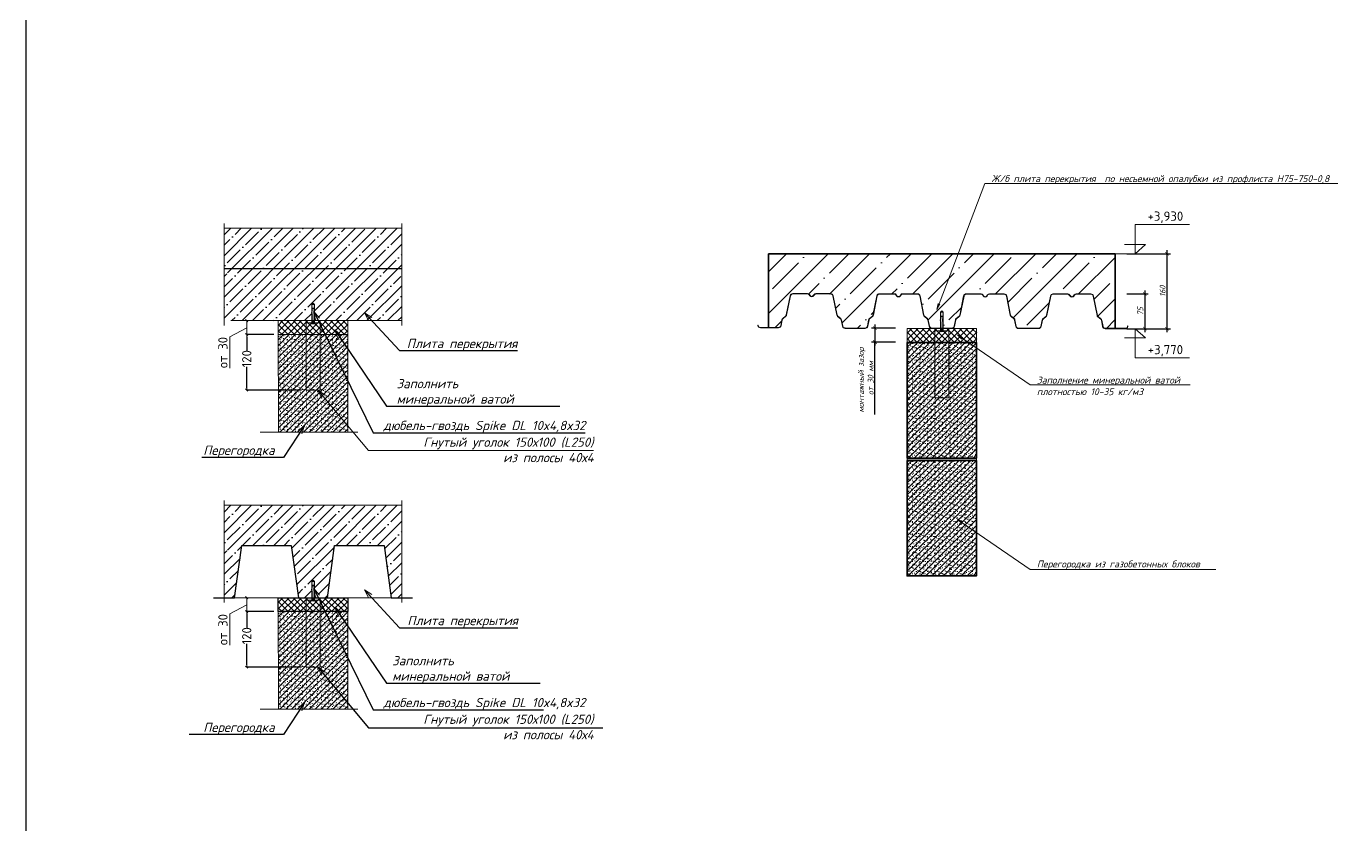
# Model space of a CAD drawing. Header units: millimetres. Extents: x -3689 to 2833879, y -661599 to -635850.
# Drawn here: x 2685897 to 2688720, y -658031 to -656304 of the extents above; entities that cross this region are included whole.
import ezdxf
from ezdxf import colors
from ezdxf.entities.mleader import LeaderData, LeaderLine
from ezdxf.enums import TextEntityAlignment as Align
from ezdxf.math import Vec2, Vec3

# ---------------------------------------------------------------- set-up
doc = ezdxf.new("R2010")
doc.units = ezdxf.units.MM
doc.header["$PDMODE"] = 35
doc.layers.get('Defpoints').update_dxf_attribs({"color": 4})
for name, color, linetype in [('_1-1_ Внутренние стены', 7, 'Continuous'), ('_2_ покрытия полов _ чистый пол.отделка', 7, 'Continuous'), ('_4-0_ Размеры Р', 7, 'Continuous'), ('_4-1_ Выноски на планах АР Р', 7, 'Continuous')]:
    doc.layers.add(name, color=color, linetype=linetype)
for name, color, linetype, lineweight in [('PDF _Заливка', 7, 'Continuous', 9), ('PDF _Основные линии', 7, 'Continuous', 35), ('PDF_Размеры', 7, 'Continuous', 20), ('PDF_Тонкая', 7, 'Continuous', 20), ('ВК-текст К1', 7, 'Continuous', 25), ('Выноски РД', 7, 'Continuous', 20)]:
    doc.layers.add(name, color=color, linetype=linetype, lineweight=lineweight)
doc.styles.add('IP', font='isocpeur.ttf')
doc.styles.add('PDF ISOCPEUR Italic', font='isocpeui.ttf')
doc.styles.add('SPDS', font='isocpeui.ttf')
doc.styles.add('стиль текст', font='isocpeui.ttf')
doc.styles.add('стиль1', font='isocpeur.ttf')
doc.linetypes.add('линия разрыва короткая', pattern='A,0,[1,РЎРЎРў СЃРѕ СЃС‚РѕР»РѕРІРѕР№ PDF 10.10.20231.Shx,S=7.936508,R=0,X=0,Y=0],-1000,0', length=1000)
doc.dimstyles.new('м 2.5 анотатив', dxfattribs={"dimscale": 100, "dimtxt": 2.5, "dimasz": 1.5, "dimexe": 1.5, "dimexo": 0.625, "dimtad": 1, "dimdec": 0, "dimrnd": 5, "dimtxsty": 'SPDS', "dimblk": 'ARCHTICK', "dimcen": 2.5, "dimdle": 1.5, "dimclrd": 256, "dimclre": 256, "dimclrt": 256, "dimadec": 0, "dimazin": 0, "dimtfac": 1, "dimtdec": 0, "dimtmove": 1, "dimatfit": 3, "dimldrblk": 'OPEN30', "dimfxl": 1, "dimarcsym": 0})
doc.dimstyles.new('СГЕНЕРИР_СТИЛЬ__20', dxfattribs={"dimtxt": 20, "dimasz": 4.75, "dimexe": 0.18, "dimexo": 10, "dimgap": 0.09, "dimtad": 1, "dimdec": 0, "dimzin": 0, "dimdsep": 46, "dimtxsty": 'стиль1', "dimblk": 'ARROWHEAD_6', "dimblk1": 'ARROWHEAD_6', "dimblk2": 'ARROWHEAD_6', "dimcen": 0.09, "dimclrd": 7, "dimclre": 7, "dimclrt": 7, "dimazin": 0, "dimtfac": 1, "dimtdec": 4, "dimtmove": 0, "dimatfit": 3, "dimfxl": 1, "dimtolj": 1, "dimtzin": 0, "dimarcsym": 0})
doc.dimstyles.new('СГЕНЕРИР_СТИЛЬ__21', dxfattribs={"dimtxt": 0.18, "dimasz": 18.24, "dimexe": 0.18, "dimexo": 0.0625, "dimgap": 0.09, "dimtad": 0, "dimtih": 1, "dimtoh": 1, "dimdec": 4, "dimzin": 0, "dimdsep": 46, "dimtxsty": 'стиль1', "dimcen": 0.09, "dimadec": 0, "dimazin": 0, "dimtfac": 1, "dimtdec": 4, "dimtmove": 0, "dimatfit": 3, "dimldrblk": 'ARROWHEAD_3', "dimfxl": 1, "dimtolj": 1, "dimtzin": 0, "dimarcsym": 0})

# ---------------------------------------------------------------- blocks, each defined once
blk = doc.blocks.new('ARROWHEAD_6')
at = {"color": 0, "linetype": 'Continuous', "lineweight": 0}
for p, q in [((0, 0), (-1, 0)), ((-0.5, -0.5), (0.5, 0.5))]:
    blk.add_line(p, q, dxfattribs=at)
blk = doc.blocks.new('*D449')
at = {"layer": '_4-0_ Размеры Р', "color": 7, "linetype": 'Continuous', "lineweight": -2, "transparency": 16777216}
for p, q in [((2686432.1, -656971.1), (2686373.4, -656971.1)), ((2686373.6, -656975.9), (2686373.6, -657006.4)), ((2686373.6, -657086.4), (2686373.6, -657040.6)), ((2686492.1, -657091.1), (2686373.4, -657091.1))]:
    blk.add_line(p, q, dxfattribs=at)
at = {"layer": 'Defpoints', "color": 0, "linetype": 'Continuous', "transparency": 16777216}
for p in [(2686373.6, -656971.1), (2686442.1, -656971.1), (2686502.1, -657091.1)]:
    blk.add_point(p, dxfattribs=at)
at = {"layer": '_4-0_ Размеры Р', "color": 7, "linetype": 'Continuous', "lineweight": -2, "transparency": 16777216, "xscale": 4.750000000000001, "yscale": 4.750000000000001, "zscale": 4.750000000000001}
for p, rotation in [((2686373.6, -656971.1), 90), ((2686373.6, -657091.1), 270)]:
    blk.add_blockref('ARROWHEAD_6', p, dxfattribs=dict(at, rotation=rotation))
at = {"layer": '_4-0_ Размеры Р', "color": 7, "linetype": 'Continuous', "lineweight": 0, "transparency": 16777216, "insert": (2686373.6, -657023.5), "char_height": 20, "attachment_point": 5, "rotation": 90, "style": 'стиль1'}
blk.add_mtext('\\A1;120', dxfattribs=at)
blk = doc.blocks.new('ARROWHEAD_3')
at = {"color": 0, "linetype": 'Continuous', "lineweight": 0}
blk.add_line((0, 0), (-1, 0), dxfattribs=at)
at = {"color": 0, "linetype": 'Continuous', "lineweight": 0, "flags": 128}
blk.add_lwpolyline([(-1, 0.2679), (0, 0), (-1, -0.2679)], dxfattribs=at)
blk = doc.blocks.new('*D448')
at = {"layer": '_4-0_ Размеры Р', "color": 7, "linetype": 'Continuous', "lineweight": -2, "transparency": 16777216}
for p, q in [((2686432.1, -657570.1), (2686373.4, -657570.1)), ((2686373.6, -657574.9), (2686373.6, -657605.3)), ((2686373.6, -657685.4), (2686373.6, -657639.5)), ((2686492.1, -657690.1), (2686373.4, -657690.1))]:
    blk.add_line(p, q, dxfattribs=at)
at = {"layer": 'Defpoints', "color": 0, "linetype": 'Continuous', "transparency": 16777216}
for p in [(2686373.6, -657570.1), (2686442.1, -657570.1), (2686502.1, -657690.1)]:
    blk.add_point(p, dxfattribs=at)
at = {"layer": '_4-0_ Размеры Р', "color": 7, "linetype": 'Continuous', "lineweight": -2, "transparency": 16777216, "xscale": 4.750000000000001, "yscale": 4.750000000000001, "zscale": 4.750000000000001}
for p, rotation in [((2686373.6, -657570.1), 90), ((2686373.6, -657690.1), 270)]:
    blk.add_blockref('ARROWHEAD_6', p, dxfattribs=dict(at, rotation=rotation))
at = {"layer": '_4-0_ Размеры Р', "color": 7, "linetype": 'Continuous', "lineweight": 0, "transparency": 16777216, "insert": (2686373.6, -657622.4), "char_height": 20, "attachment_point": 5, "rotation": 90, "style": 'стиль1'}
blk.add_mtext('\\A1;120', dxfattribs=at)
blk = doc.blocks.new('Профнастил Н75-750-0.8 ГОСТ 24045-94')
at = {"linetype": 'ByBlock', "lineweight": -2, "ltscale": 100}
blk.add_lwpolyline([(697.2, 75), (697.2, 75, -0.356846), (702.9, 70.4), (711.3, 28.8, 0.174576), (712.7, 26.5), (719, 21.4, -0.174576), (720.7, 18.6), (723.5, 4.8, 0.356846), (728.4, 0.8), (771.6, 0.8, 0.356846), (776.5, 4.8), (776.7, 6), (777.5, 5.8), (777.3, 4.6, -0.356846), (771.6, 0), (750, 0), (728.4, 0, -0.356846), (722.7, 4.6), (719.9, 18.4, 0.174576), (718.5, 20.7), (712.2, 25.9, -0.174576), (710.5, 28.6), (702.1, 70.2, 0.356846), (697.2, 74.2), (665.2, 74.2, 0.241708), (662, 72.5), (660.3, 70.2, -0.550283), (652.2, 70.2), (650.5, 72.5, 0.241708), (647.2, 74.2), (615.3, 74.2, 0.356846), (610.4, 70.2), (602, 28.6, -0.174576), (600.3, 25.9), (594, 20.7, 0.174576), (592.6, 18.4), (589.8, 4.6, -0.356846), (584.1, 0), (540.9, 0, -0.356846), (535.2, 4.6), (532.4, 18.4, 0.174576), (531, 20.7), (524.7, 25.9, -0.174576), (523, 28.6), (514.6, 70.2, 0.356846), (509.7, 74.2), (477.7, 74.2, 0.241708), (474.5, 72.5), (472.8, 70.2, -0.550283), (464.7, 70.2), (463, 72.5, 0.241708), (459.7, 74.2), (427.8, 74.2, 0.356846), (422.9, 70.2), (414.5, 28.6, -0.174576), (412.8, 25.9), (406.5, 20.7, 0.174576), (405.1, 18.4), (402.3, 4.6, -0.356846), (396.6, 0), (353.4, 0, -0.356846), (347.7, 4.6), (344.9, 18.4, 0.174576), (343.5, 20.7), (337.2, 25.9, -0.174576), (335.5, 28.6), (327.1, 70.2, 0.356846), (322.2, 74.2), (290.2, 74.2, 0.241708), (287, 72.5), (285.3, 70.2, -0.550283), (277.2, 70.2), (275.5, 72.5, 0.241708), (272.2, 74.2), (240.3, 74.2, 0.356846), (235.4, 70.2), (227, 28.6, -0.174576), (225.3, 25.9), (219, 20.7, 0.174576), (217.6, 18.4), (214.8, 4.6, -0.356846), (209.1, 0), (165.9, 0, -0.356846), (160.2, 4.6), (157.4, 18.4, 0.174576), (156, 20.7), (149.7, 25.9, -0.174576), (148, 28.6), (139.6, 70.2, 0.356846), (134.7, 74.2), (102.7, 74.2, 0.241708), (99.5, 72.5), (97.8, 70.2, -0.550283), (89.7, 70.2), (88, 72.5, 0.241708), (84.7, 74.2), (52.8, 74.2, 0.356846), (47.9, 70.2), (39.5, 28.6, -0.174576), (37.8, 25.9), (31.5, 20.7, 0.174576), (30.1, 18.4), (27.5, 5.6, -0.356846), (21.8, 1), (0, 1), (-17.1, 1, -0.356846), (-22.8, 5.6), (-23, 6.8), (-22.2, 7), (-22, 5.8, 0.356846), (-17.1, 1.8), (21.8, 1.8, 0.356846), (26.7, 5.8), (29.3, 18.6, -0.174576), (31, 21.4), (37.3, 26.5, 0.174576), (38.7, 28.8), (47.1, 70.4, -0.356846), (52.8, 75), (84.7, 75, -0.243056), (88.7, 73), (90.4, 70.7, 0.55113), (97.1, 70.7), (98.8, 73, -0.243056), (102.7, 75), (134.7, 75, -0.356846), (140.4, 70.4), (148.8, 28.8, 0.174576), (150.2, 26.5), (156.5, 21.4, -0.174576), (158.2, 18.6), (161, 4.8, 0.356846), (165.9, 0.8), (209.1, 0.8, 0.356846), (214, 4.8), (216.8, 18.6, -0.174576), (218.5, 21.4), (224.8, 26.5, 0.174576), (226.2, 28.8), (234.6, 70.4, -0.356846), (240.3, 75), (240.3, 75), (272.2, 75, -0.243056), (276.2, 73), (277.9, 70.7, 0.55113), (284.6, 70.7), (286.3, 73, -0.243056), (290.2, 75), (322.2, 75, -0.356846), (327.9, 70.4), (336.3, 28.8, 0.174576), (337.7, 26.5), (344, 21.4, -0.174576), (345.7, 18.6), (348.5, 4.8, 0.356846), (353.4, 0.8), (396.6, 0.8, 0.356846), (401.5, 4.8), (404.3, 18.6, -0.174576), (406, 21.4), (412.3, 26.5, 0.174576), (413.7, 28.8), (422.1, 70.4, -0.356846), (427.8, 75), (427.8, 75), (459.7, 75, -0.243056), (463.7, 73), (465.4, 70.7, 0.55113), (472.1, 70.7), (473.8, 73, -0.243056), (477.7, 75), (509.7, 75, -0.356846), (515.4, 70.4), (523.8, 28.8, 0.174576), (525.2, 26.5), (531.5, 21.4, -0.174576), (533.2, 18.6), (536, 4.8, 0.356846), (540.9, 0.8), (584.1, 0.8, 0.356846), (589, 4.8), (591.8, 18.6, -0.174576), (593.5, 21.4), (599.8, 26.5, 0.174576), (601.2, 28.8), (609.6, 70.4, -0.356846), (615.3, 75), (615.3, 75), (647.2, 75, -0.243056), (651.2, 73), (652.9, 70.7, 0.55113), (659.6, 70.7), (661.3, 73, -0.243056), (665.2, 75)], format="xyb", close=True, dxfattribs=at)
blk = doc.blocks.new('_ARCHTICK')
at = {"color": 0, "linetype": 'ByBlock', "const_width": 0.15}
blk.add_lwpolyline([(-0.5, -0.5), (0.5, 0.5)], dxfattribs=at)
blk = doc.blocks.new('*D528')
at = {"layer": 'Defpoints', "color": 0, "transparency": 16777216}
for p in [(2688251.3, -656883.4), (2688251.3, -656958.5), (2688315.1, -656958.5)]:
    blk.add_point(p, dxfattribs=at)
at = {"layer": 'PDF_Размеры', "lineweight": -2, "transparency": 16777216}
for p, q in [((2688276.3, -656883.4), (2688322.6, -656883.4)), ((2688315.1, -656875.9), (2688315.1, -656966)), ((2688276.3, -656958.5), (2688322.6, -656958.5))]:
    blk.add_line(p, q, dxfattribs=at)
at = {"layer": 'PDF_Размеры', "lineweight": -2, "transparency": 16777216, "xscale": 7.5, "yscale": 7.5, "zscale": 7.5}
for p, rotation in [((2688315.1, -656883.4), 90), ((2688315.1, -656958.5), 270)]:
    blk.add_blockref('_ARCHTICK', p, dxfattribs=dict(at, rotation=rotation))
at = {"layer": 'PDF_Размеры', "transparency": 16777216, "insert": (2688305.6, -656920.9), "char_height": 12.5, "attachment_point": 5, "rotation": 90, "style": 'SPDS'}
blk.add_mtext('75', dxfattribs=at)
blk = doc.blocks.new('_OPEN30')
at = {"color": 0, "linetype": 'ByBlock'}
for p, q in [((-1, 0.268), (0, 0)), ((0, 0), (-1, -0.268)), ((0, 0), (-1, 0))]:
    blk.add_line(p, q, dxfattribs=at)
blk = doc.blocks.new('*D529')
at = {"layer": 'Defpoints', "color": 0, "transparency": 16777216}
for p in [(2688251.3, -656796.6), (2688251.3, -656958.5), (2688363.1, -656958.5)]:
    blk.add_point(p, dxfattribs=at)
at = {"layer": 'PDF_Размеры', "lineweight": -2, "transparency": 16777216}
for p, q in [((2688276.3, -656796.6), (2688370.6, -656796.6)), ((2688363.1, -656789.1), (2688363.1, -656966)), ((2688276.3, -656958.5), (2688370.6, -656958.5))]:
    blk.add_line(p, q, dxfattribs=at)
at = {"layer": 'PDF_Размеры', "lineweight": -2, "transparency": 16777216, "xscale": 7.5, "yscale": 7.5, "zscale": 7.5}
for p, rotation in [((2688363.1, -656796.6), 90), ((2688363.1, -656958.5), 270)]:
    blk.add_blockref('_ARCHTICK', p, dxfattribs=dict(at, rotation=rotation))
at = {"layer": 'PDF_Размеры', "transparency": 16777216, "insert": (2688353.7, -656877.5), "char_height": 12.5, "attachment_point": 5, "rotation": 90, "style": 'SPDS'}
blk.add_mtext('160', dxfattribs=at)
blk = doc.blocks.new('*U532')
at = {"color": 0, "linetype": 'ByBlock', "lineweight": 18}
for points in [[(660, 1266), (1374, 1266)], [(863, 1066), (1313, 1066), (1088, 1266), (1088, 633), (2267, 633)]]:
    blk.add_lwpolyline(points, dxfattribs=at)
at = {"color": 0, "linetype": 'ByBlock', "lineweight": 5, "style": 'IP'}
blk.add_attdef('LEVEL', text='', height=200, dxfattribs=at).set_placement((1678, 768), align=Align.MIDDLE_CENTER)
blk = doc.blocks.new('*U533')
at = {"color": 0, "linetype": 'ByBlock', "lineweight": 18}
for points in [[(863, 200), (1313, 200), (1088, 0), (1088, 633), (2267, 633)], [(660, 0), (1374, 0)]]:
    blk.add_lwpolyline(points, dxfattribs=at)
at = {"color": 0, "linetype": 'ByBlock', "lineweight": 5, "style": 'IP'}
blk.add_attdef('LEVEL', text='', height=200, dxfattribs=at).set_placement((1678, 768), align=Align.MIDDLE_CENTER)
blk = doc.blocks.new('*D534')
at = {"layer": 'Defpoints', "color": 0, "transparency": 16777216}
for p in [(2687801.3, -656957.2), (2687731.9, -656987.3), (2687801.3, -656987.3)]:
    blk.add_point(p, dxfattribs=at)
at = {"layer": 'PDF_Размеры', "lineweight": -2, "transparency": 16777216}
for p, q in [((2687776.3, -656957.2), (2687724.4, -656957.2)), ((2687731.9, -656949.7), (2687731.9, -656994.8)), ((2687776.3, -656987.3), (2687724.4, -656987.3)), ((2687731.9, -657143.9), (2687731.9, -656987.3))]:
    blk.add_line(p, q, dxfattribs=at)
at = {"layer": 'PDF_Размеры', "lineweight": -2, "transparency": 16777216, "xscale": 7.5, "yscale": 7.5, "zscale": 7.5}
for p, rotation in [((2687731.9, -656957.2), 90), ((2687731.9, -656987.3), 270)]:
    blk.add_blockref('_ARCHTICK', p, dxfattribs=dict(at, rotation=rotation))
at = {"layer": 'PDF_Размеры', "transparency": 16777216, "insert": (2687712.1, -657069.4), "char_height": 12.5, "attachment_point": 5, "rotation": 90, "style": 'SPDS'}
blk.add_mtext('монтажный зазор\\P от 30 мм', dxfattribs=at)
blk = doc.blocks.new('_Open')
at = {"color": 0, "linetype": 'ByBlock', "lineweight": -2}
for p, q in [((-1, 0.17), (0, 0)), ((-1, -0.17), (0, 0)), ((0, 0), (-1, 0))]:
    blk.add_line(p, q, dxfattribs=at)
blk = doc.blocks.new('Дюбель гвоздь')
at = {"linetype": 'Continuous', "lineweight": 0}
blk.add_hatch(color=255, dxfattribs=at).paths.add_polyline_path([(-2.9, 0), (-2.9, 40), (0, 42.9), (2.9, 40), (2.9, 0)])
at = {"color": 7, "linetype": 'Continuous', "lineweight": 0}
for p, q in [((-2.9, 40), (0, 42.9)), ((-2.9, 0), (-2.9, 40)), ((-2.9, 40), (2.9, 40)), ((-2.4, 31), (-1.4, 32)), ((-2.4, 31), (-2.4, 27)), ((-2.4, 31), (2.4, 31)), ((-1.4, 32), (1.4, 32)), ((2.9, 40), (0, 42.9)), ((2.4, 31), (1.4, 32)), ((2.4, 31), (2.4, 27)), ((2.9, 0), (2.9, 40)), ((-5, 0), (5, 0)), ((-2.4, 19), (-2.4, 0)), ((2.4, 19), (2.4, 0))]:
    blk.add_line(p, q, dxfattribs=at)
at = {"color": 7, "linetype": 'Continuous', "lineweight": 0, "flags": 128}
blk.add_lwpolyline([(-2.9, 0), (-2.9, 40), (0, 42.9), (2.9, 40), (2.9, 0)], close=True, dxfattribs=at)
at = {"color": 7, "linetype": 'Continuous', "lineweight": 0}
for centre, radius, start, end in [((0, 5.1), 7.14, 225.5879, 314.4121), ((6.2, 23), 9.46, 154.9728, 205.0272), ((11, 23), 9.46, 154.9728, 205.0272)]:
    blk.add_arc(centre, radius, start, end, dxfattribs=at)

msp = doc.modelspace()

# ---------------------------------------------------------------- hatches: boundary and pattern name
at = {"ltscale": 75}
h = msp.add_hatch(dxfattribs=at)
h.set_pattern_fill('ANSI35', color=256, scale=5)
h.set_pattern_definition([(45, (-8536.68, 128.708), (-22.4506403, 22.4506403), []), (45, (-8514.228, 128.708), (-22.4506403, 22.4506403), [39.6875, -7.9375, 0, -7.9375])])
edge = h.paths.add_edge_path()
edge.add_line((2686708.82, -656741.14), (2686324.7, -656741.14))
edge.add_line((2686324.7, -656741.14), (2686324.7, -656836.14))
edge.add_line((2686324.7, -656836.14), (2686334.7, -656838.64))
edge.add_line((2686334.7, -656838.64), (2686324.7, -656841.14))
edge.add_line((2686324.7, -656841.14), (2686324.7, -656941.14))
edge.add_line((2686324.7, -656941.14), (2686347.52, -656941.14))
edge.add_line((2686347.52, -656941.14), (2686363.02, -656941.14))
edge.add_line((2686363.02, -656941.14), (2686469.8, -656941.14))
edge.add_line((2686469.8, -656941.14), (2686485.3, -656941.14))
edge.add_line((2686485.3, -656941.14), (2686514.24, -656941.14))
edge.add_line((2686514.24, -656941.14), (2686514.24, -656925.84))
edge.add_arc((2686523.3, -656923.16), 9.46, 163.53395, 196.46605, ccw=False)
edge.add_line((2686514.24, -656920.48), (2686514.24, -656906.14))
edge.add_line((2686514.24, -656906.14), (2686517.14, -656903.24))
edge.add_line((2686517.14, -656903.24), (2686520.04, -656906.14))
edge.add_line((2686520.04, -656906.14), (2686520.04, -656941.14))
edge.add_line((2686520.04, -656941.14), (2686548.22, -656941.14))
edge.add_line((2686548.22, -656941.14), (2686563.72, -656941.14))
edge.add_line((2686563.72, -656941.14), (2686670.5, -656941.14))
edge.add_line((2686670.5, -656941.14), (2686686, -656941.14))
edge.add_line((2686686, -656941.14), (2686708.82, -656941.14))
edge.add_line((2686708.82, -656941.14), (2686708.82, -656846.14))
edge.add_line((2686708.82, -656846.14), (2686698.82, -656843.64))
edge.add_line((2686698.82, -656843.64), (2686708.82, -656841.14))
edge.add_line((2686708.82, -656841.14), (2686708.82, -656741.14))
h = msp.add_hatch(dxfattribs=at)
h.set_pattern_fill('ANSI35', color=256, scale=5)
h.set_pattern_definition([(45, (-8536.68, -470.254), (-22.4506403, 22.4506403), []), (45, (-8514.228, -470.254), (-22.4506403, 22.4506403), [39.6875, -7.9375, 0, -7.9375])])
h.paths.add_polyline_path([(2686708.82, -657340.1), (2686324.7, -657340.1), (2686324.7, -657435.1), (2686334.7, -657437.6), (2686324.7, -657440.1), (2686324.7, -657540.1), (2686347.52, -657540.1), (2686363.02, -657427.1), (2686469.8, -657427.1), (2686485.3, -657540.1), (2686514.24, -657540.1), (2686514.24, -657524.81, -0.1446906), (2686514.24, -657519.44), (2686514.24, -657505.1), (2686517.14, -657502.2), (2686520.04, -657505.1), (2686520.04, -657540.1), (2686548.22, -657540.1), (2686563.72, -657427.1), (2686670.5, -657427.1), (2686686, -657540.1), (2686708.82, -657540.1), (2686708.82, -657445.1), (2686698.82, -657442.6), (2686708.82, -657440.1)])
at = {"linetype": 'Continuous', "lineweight": 0}
msp.add_hatch(color=255, dxfattribs=at).paths.add_polyline_path([(2686514.24, -657545.1), (2686514.24, -657505.1), (2686517.14, -657502.2), (2686520.04, -657505.1), (2686520.04, -657545.1)])
at = {"layer": '_1-1_ Внутренние стены', "linetype": 'Continuous', "lineweight": 0}
h = msp.add_hatch(dxfattribs=at)
h.set_pattern_fill('ГАЗОБЕТОН_0004', style=0, pattern_type=2)
h.set_pattern_definition([(45, (2686541.204, -660841.142), (-6.36396, 6.36396), []), (90, (2686534.84, -660834.778), (-8.1, 0), [0, -5.4, 0, -8.1]), (155, (2686541.204, -660828.414), (3.423208, 7.341093), [0, -3.96, 0, -6.84])])
h.paths.add_polyline_path([(2686592.14, -657182.35), (2686592.14, -656971.14), (2686442.14, -656971.14), (2686442.14, -657182.35)])
h = msp.add_hatch(dxfattribs=at)
h.set_pattern_fill('ГАЗОБЕТОН_0004', style=0, pattern_type=2)
h.set_pattern_definition([(45, (2687900.411, -660858.066), (-6.36396, 6.36396), []), (90, (2687894.047, -660851.702), (-8.1, 0), [0, -5.4, 0, -8.1]), (155, (2687900.411, -660845.338), (3.423208, 7.341093), [0, -3.96, 0, -6.84])])
h.paths.add_polyline_path([(2687951.34, -657238.07), (2687951.34, -656988.07), (2687801.34, -656988.07), (2687801.34, -657238.07)])
h = msp.add_hatch(dxfattribs=at)
h.set_pattern_fill('ГАЗОБЕТОН_0004', style=0, pattern_type=2)
h.set_pattern_definition([(45, (2687900.411, -661113.066), (-6.36396, 6.36396), []), (90, (2687894.047, -661106.702), (-8.1, 0), [0, -5.4, 0, -8.1]), (155, (2687900.411, -661100.338), (3.423208, 7.341093), [0, -3.96, 0, -6.84])])
h.paths.add_polyline_path([(2687951.34, -657493.07), (2687951.34, -657243.07), (2687801.34, -657243.07), (2687801.34, -657493.07)])
h = msp.add_hatch(dxfattribs=at)
h.set_pattern_fill('ГАЗОБЕТОН_0004', style=0, pattern_type=2)
h.set_pattern_definition([(45, (2686541.204, -661440.103), (-6.36396, 6.36396), []), (90, (2686534.84, -661433.739), (-8.1, 0), [0, -5.4, 0, -8.1]), (155, (2686541.204, -661427.3754), (3.423208, 7.341093), [0, -3.96, 0, -6.84])])
h.paths.add_polyline_path([(2686592.14, -657781.31), (2686592.14, -657570.1), (2686442.14, -657570.1), (2686442.14, -657781.31)])
at = {"layer": 'PDF _Заливка'}
h = msp.add_hatch(dxfattribs=at)
h.set_pattern_fill('ANSI35', color=256, scale=10)
h.paths.add_polyline_path([(2688272.92, -656957.71, 0.4277449), (2688277.93, -656952.49), (2688278.86, -656952.68), (2688278.61, -656953.87, -0.3568463), (2688272.92, -656958.51), (2688251.34, -656958.48), (2688229.76, -656958.46, -0.3568463), (2688224.08, -656953.8), (2688221.31, -656940.02, 0.174576), (2688219.91, -656937.7), (2688213.59, -656932.58, -0.174576), (2688211.91, -656929.8), (2688203.55, -656888.23, 0.3568463), (2688198.65, -656884.22), (2688166.68, -656884.18, 0.2417083), (2688163.43, -656885.84), (2688161.73, -656888.14, -0.5053023), (2688154.02, -656888.68), (2688151.87, -656885.75, 0.2349039), (2688148.68, -656884.16), (2688116.72, -656884.12, 0.3568463), (2688111.81, -656888.12), (2688103.35, -656929.67, -0.174576), (2688101.65, -656932.45), (2688095.33, -656937.55, 0.174576), (2688093.92, -656939.86), (2688091.11, -656953.64, -0.3568463), (2688085.42, -656958.28), (2688042.26, -656958.23, -0.3568463), (2688036.58, -656953.57), (2688033.81, -656939.79, 0.174576), (2688032.41, -656937.47), (2688026.09, -656932.35, -0.174576), (2688024.41, -656929.57), (2688016.05, -656888, 0.3568463), (2688011.15, -656883.99), (2687979.18, -656883.95, 0.2417083), (2687975.93, -656885.61), (2687974.23, -656887.91, -0.5053023), (2687966.52, -656888.45), (2687964.37, -656885.52, 0.2349039), (2687961.18, -656883.93), (2687929.22, -656883.89, 0.3568463), (2687924.31, -656887.89), (2687915.85, -656929.44, -0.174576), (2687914.15, -656932.22), (2687907.83, -656937.32, 0.174576), (2687906.42, -656939.63), (2687903.61, -656953.41, -0.3568463), (2687897.92, -656958.05), (2687854.76, -656958, -0.3568463), (2687849.08, -656953.34), (2687846.31, -656939.56, 0.174576), (2687844.91, -656937.24), (2687838.59, -656932.12, -0.174576), (2687836.91, -656929.34), (2687828.55, -656887.77, 0.3568463), (2687823.65, -656883.76), (2687791.68, -656883.72, 0.2417083), (2687788.43, -656885.38), (2687786.73, -656887.68, -0.5053023), (2687779.02, -656888.22), (2687776.87, -656885.29, 0.2349039), (2687773.68, -656883.7), (2687741.72, -656883.66, 0.3568463), (2687736.81, -656887.66), (2687728.35, -656929.21, -0.174576), (2687726.65, -656931.99), (2687720.33, -656937.09, 0.174576), (2687718.92, -656939.4), (2687716.11, -656953.18, -0.3568463), (2687710.42, -656957.82), (2687667.26, -656957.77, -0.3568463), (2687661.58, -656953.11), (2687658.81, -656939.33, 0.174576), (2687657.41, -656937.01), (2687651.09, -656931.89, -0.174576), (2687649.41, -656929.11), (2687641.05, -656887.54, 0.3568463), (2687636.15, -656883.53), (2687604.18, -656883.49, 0.2417083), (2687600.93, -656885.16), (2687599.23, -656887.45, -0.5053023), (2687591.52, -656887.99), (2687589.37, -656885.06, 0.2349039), (2687586.18, -656883.47), (2687554.22, -656883.43, 0.3568463), (2687549.31, -656887.43), (2687540.85, -656928.98, -0.174576), (2687539.15, -656931.76), (2687532.83, -656936.86, 0.174576), (2687531.42, -656939.17), (2687528.82, -656951.95, -0.3568463), (2687523.13, -656956.59), (2687501.34, -656956.56), (2687484.27, -656956.54, -0.3568463), (2687478.59, -656951.89), (2687478.35, -656950.7), (2687479.28, -656950.51, 0.4277449), (2687484.27, -656955.74), (2687501.34, -656955.76), (2687501.34, -656796.56), (2688251.34, -656796.56), (2688251.34, -656957.68)])
at = {"layer": 'PDF _Заливка', "true_color": 0x939598}
h = msp.add_hatch(color=252, dxfattribs=at)
h.dxf.hatch_style = 1
h.paths.add_polyline_path([(2687951.34, -657238.07), (2687801.34, -657238.07), (2687801.34, -657243.07), (2687951.34, -657243.07)])
at = {"layer": 'ВК-текст К1'}
h = msp.add_hatch(dxfattribs=at)
h.set_pattern_fill('ANSI37', color=256, scale=3)
h.set_pattern_definition([(45, (-8536.679, 727.67), (-6.73519209, 6.73519209), []), (135, (-8536.679, 727.67), (-6.73519209, -6.73519209), [])])
h.paths.add_polyline_path([(2686441.62, -656941.14), (2686592.14, -656941.14), (2686592.14, -656971.14), (2686441.62, -656971.14)])
h = msp.add_hatch(dxfattribs=at)
h.set_pattern_fill('ANSI37', color=256, scale=3)
h.set_pattern_definition([(45, (-7176.961, 710.788), (-6.73519209, 6.73519209), []), (135, (-7176.961, 710.788), (-6.73519209, -6.73519209), [])])
h.paths.add_polyline_path([(2687801.34, -656958.02), (2687951.85, -656958.02), (2687951.85, -656988.02), (2687801.34, -656988.02)])
h = msp.add_hatch(dxfattribs=at)
h.set_pattern_fill('ANSI37', color=256, scale=3)
h.set_pattern_definition([(45, (-8536.679, 128.708), (-6.73519209, 6.73519209), []), (135, (-8536.679, 128.708), (-6.73519209, -6.73519209), [])])
h.paths.add_polyline_path([(2686441.62, -657540.1), (2686592.14, -657540.1), (2686592.14, -657570.1), (2686441.62, -657570.1)])

# ---------------------------------------------------------------- linework, layer by layer
at = {"color": 7, "linetype": 'линия разрыва короткая', "lineweight": 0, "ltscale": 0.1}
for p, q in [((2686324.7, -656730.86), (2686324.7, -656951.42)), ((2686708.82, -656730.86), (2686708.82, -656951.42)), ((2686613.94, -657182.35), (2686402.52, -657182.35)), ((2686324.7, -657329.82), (2686324.7, -657550.39)), ((2686708.82, -657329.82), (2686708.82, -657550.39)), ((2686613.94, -657781.31), (2686402.52, -657781.31))]:
    msp.add_line(p, q, dxfattribs=at)
at = {"color": 7, "linetype": 'Continuous', "lineweight": 5}
for p, q in [((2686582.14, -656941.14), (2686452.14, -656941.14)), ((2686452.14, -656971.14), (2686582.14, -656971.14)), ((2686582.14, -657540.1), (2686452.14, -657540.1)), ((2686452.14, -657570.1), (2686582.14, -657570.1))]:
    msp.add_line(p, q, dxfattribs=at)
at = {"color": 7, "linetype": 'Continuous', "lineweight": 0}
for p, q in [((2686514.24, -657505.1), (2686517.14, -657502.2)), ((2686514.24, -657545.1), (2686514.24, -657505.1)), ((2686514.24, -657505.1), (2686520.04, -657505.1)), ((2686520.04, -657505.1), (2686517.14, -657502.2)), ((2686520.04, -657545.1), (2686520.04, -657505.1)), ((2686514.74, -657514.1), (2686515.74, -657513.1)), ((2686514.74, -657514.1), (2686514.74, -657518.13)), ((2686514.74, -657514.1), (2686519.54, -657514.1)), ((2686514.74, -657526.13), (2686514.74, -657545.1)), ((2686515.74, -657513.1), (2686518.54, -657513.1)), ((2686519.54, -657514.1), (2686518.54, -657513.1)), ((2686519.54, -657514.1), (2686519.54, -657518.13)), ((2686519.54, -657526.13), (2686519.54, -657545.1)), ((2686512.14, -657545.1), (2686522.14, -657545.1))]:
    msp.add_line(p, q, dxfattribs=at)
at = {"ltscale": 75}
for points in [[(2686324.7, -656828.14), (2686347.52, -656828.14), (2686363.02, -656828.14), (2686469.8, -656828.14), (2686485.3, -656828.14), (2686548.22, -656828.14), (2686563.72, -656828.14), (2686670.5, -656828.14), (2686686, -656828.14), (2686708.82, -656828.14)], [(2686301.88, -657540.1), (2686347.52, -657540.1), (2686363.02, -657427.1), (2686469.8, -657427.1), (2686485.3, -657540.1), (2686548.22, -657540.1), (2686563.72, -657427.1), (2686670.5, -657427.1), (2686686, -657540.1), (2686731.65, -657540.1)]]:
    msp.add_lwpolyline(points, dxfattribs=at)
at = {"color": 7, "linetype": 'Continuous', "lineweight": 0, "flags": 128}
for points in [[(2686502.14, -656941.14), (2686532.14, -656941.14), (2686532.14, -657091.14), (2686502.14, -657091.14)], [(2686502.14, -656941.14), (2686532.14, -656941.14), (2686532.14, -656946.14), (2686502.14, -656946.14)], [(2687861.34, -656958.07), (2687891.34, -656958.07), (2687891.34, -657108.07), (2687861.34, -657108.07)], [(2687861.34, -656958.07), (2687891.34, -656958.07), (2687891.34, -656963.07), (2687861.34, -656963.07)], [(2686514.24, -657545.1), (2686514.24, -657505.1), (2686517.14, -657502.2), (2686520.04, -657505.1), (2686520.04, -657545.1)], [(2686502.14, -657540.1), (2686532.14, -657540.1), (2686532.14, -657690.1), (2686502.14, -657690.1)], [(2686502.14, -657540.1), (2686532.14, -657540.1), (2686532.14, -657545.1), (2686502.14, -657545.1)]]:
    msp.add_lwpolyline(points, close=True, dxfattribs=at)
at = {"color": 7, "linetype": 'Continuous', "lineweight": 0}
for centre, radius, start, end in [((2686523.3, -657522.13), 9.46, 154.97275, 205.02725), ((2686528.1, -657522.13), 9.46, 154.97275, 205.02725), ((2686517.14, -657540), 7.14, 225.58786, 314.41214)]:
    msp.add_arc(centre, radius, start, end, dxfattribs=at)
at = {"layer": '_1-1_ Внутренние стены', "color": 7, "linetype": 'Continuous', "lineweight": 15}
for p, q in [((2686441.62, -656941.14), (2686442.14, -657182.35)), ((2686592.14, -656941.14), (2686592.14, -657182.35)), ((2686592.14, -656971.14), (2686442.14, -656971.14)), ((2686441.62, -657540.1), (2686442.14, -657781.31)), ((2686592.14, -657540.1), (2686592.14, -657781.31)), ((2686592.14, -657570.1), (2686442.14, -657570.1))]:
    msp.add_line(p, q, dxfattribs=at)
at = {"layer": '_2_ покрытия полов _ чистый пол.отделка', "color": 7, "linetype": 'Continuous', "lineweight": 15}
for p, q in [((2686708.82, -656741.14), (2686324.7, -656741.14)), ((2686708.82, -656941.14), (2686338.95, -656941.14)), ((2686708.82, -657340.1), (2686324.7, -657340.1)), ((2686708.82, -657540.1), (2686338.95, -657540.1))]:
    msp.add_line(p, q, dxfattribs=at)
at = {"layer": '_4-0_ Размеры Р', "color": 7, "linetype": 'Continuous', "lineweight": 0}
for p, q in [((2686431.62, -656941.14), (2686373.4, -656941.14)), ((2686337.3, -656975.82), (2686373.58, -656956.65)), ((2686373.58, -656966.39), (2686373.58, -656945.89)), ((2686337.3, -657043.69), (2686337.3, -656975.82)), ((2686432.14, -656971.14), (2686373.4, -656971.14)), ((2686337.3, -657574.78), (2686373.58, -657555.62)), ((2686431.62, -657540.1), (2686373.4, -657540.1)), ((2686373.58, -657565.35), (2686373.58, -657544.85)), ((2686337.3, -657642.65), (2686337.3, -657574.78)), ((2686432.14, -657570.1), (2686373.4, -657570.1))]:
    msp.add_line(p, q, dxfattribs=at)
at = {"layer": '_4-1_ Выноски на планах АР Р', "color": 7, "linetype": 'Continuous', "lineweight": 0}
msp.add_lwpolyline([(2686539.21, -657105.14), (2686636.93, -657222.11), (2687123.4, -657222.11)], dxfattribs=at)
at = {"layer": 'Defpoints'}
msp.add_lwpolyline([(2685896.66, -655648.28), (2692705.08, -655648.28), (2692705.08, -661599.33), (2685896.66, -661599.33)], close=True, dxfattribs=at)
at = {"layer": 'PDF _Основные линии'}
for points in [[(2687501.34, -656956.56), (2687501.34, -656796.56)], [(2687501.34, -656796.56), (2688251.34, -656796.56)], [(2688251.34, -656956.56), (2688251.34, -656796.56)], [(2687801.34, -656988.07), (2687951.34, -656988.07), (2687951.34, -657238.07), (2687801.34, -657238.07), (2687801.34, -656988.07)], [(2687801.34, -657243.07), (2687951.34, -657243.07), (2687951.34, -657493.07), (2687801.34, -657493.07), (2687801.34, -657243.07)]]:
    msp.add_lwpolyline(points, dxfattribs=at)
at = {"layer": 'PDF_Тонкая'}
for points in [[(2687801.34, -656988.07), (2687951.34, -656988.07), (2687951.34, -656958.02), (2687801.34, -656958.02)], [(2687801.34, -657238.07), (2687951.34, -657238.07), (2687951.34, -657243.07), (2687801.34, -657243.07)]]:
    msp.add_lwpolyline(points, close=True, dxfattribs=at)
at = {"layer": 'ВК-текст К1', "color": 7}
msp.add_lwpolyline([(2686441.62, -657540.1), (2686592.14, -657540.1), (2686592.14, -657570.1), (2686441.62, -657570.1)], close=True, dxfattribs=at)

# ---------------------------------------------------------------- block references
at = {"layer": '_4-0_ Размеры Р', "color": 7, "linetype": 'Continuous', "lineweight": 0, "xscale": 4.750000000000001, "yscale": 4.750000000000001, "zscale": 4.750000000000001}
for p, rotation in [((2686373.58, -656941.14), 90), ((2686373.58, -656971.14), 270), ((2686373.58, -657540.1), 90), ((2686373.58, -657570.1), 270)]:
    msp.add_blockref('ARROWHEAD_6', p, dxfattribs=dict(at, rotation=rotation))
at = {"layer": '_4-1_ Выноски на планах АР Р', "color": 7, "linetype": 'Continuous', "lineweight": 0, "xscale": 18.24, "yscale": 18.24, "zscale": 18.24, "rotation": 129.8756152301277}
msp.add_blockref('ARROWHEAD_3', (2686527.51, -657091.14), dxfattribs=at)
at = {"layer": 'PDF _Заливка'}
for p in [(2686517.14, -656946.14), (2687876.34, -656963.07)]:
    msp.add_blockref('Дюбель гвоздь', p, dxfattribs=at)
at = {"layer": 'PDF _Основные линии', "lineweight": 20, "rotation": 359.9298530325917}
msp.add_blockref('Профнастил Н75-750-0.8 ГОСТ 24045-94', (2687501.34, -656957.56), dxfattribs=at)
at = {"layer": 'Выноски РД', "lineweight": 0}
ref = msp.add_blockref('*U533', (2688185.34, -656796.56), dxfattribs=dict(at, xscale=0.1, yscale=0.1, zscale=0.1))
ref.add_attrib('LEVEL', '+3,930', dxfattribs={"layer": '0', "color": 0, "linetype": 'ByBlock', "lineweight": 5, "height": 20, "style": 'IP'}).set_placement((2688359.75, -656715.16), align=Align.MIDDLE_CENTER)
ref = msp.add_blockref('*U532', (2688185.34, -657085.05), dxfattribs=dict(at, xscale=0.1, yscale=0.1, zscale=0.1))
ref.add_attrib('LEVEL', '+3,770', dxfattribs={"layer": '0', "color": 0, "linetype": 'ByBlock', "lineweight": 5, "height": 20, "style": 'IP'}).set_placement((2688359.75, -657003.65), align=Align.MIDDLE_CENTER)

# ---------------------------------------------------------------- texts
at = {"layer": '_4-0_ Размеры Р', "color": 7, "linetype": 'Continuous', "lineweight": 0, "char_height": 20, "attachment_point": 5, "rotation": 90, "style": 'стиль1'}
for insert in [(2686322.13, -657009.91), (2686322.13, -657608.87)]:
    msp.add_mtext('\\A1;от 30', dxfattribs=dict(at, insert=insert))
at = {"layer": '_4-1_ Выноски на планах АР Р', "color": 7, "linetype": 'Continuous', "lineweight": 0, "char_height": 20, "style": 'PDF ISOCPEUR Italic'}
for s, insert, attachment_point in [('\\A1;\\pxqr;Плита перекрытия', (2686958.83, -657005.88), 9), ('\\A1;\\pxqc;Перегородка', (2686356.71, -657236.68), 8), ('\\A1;\\pxqr;Плита перекрытия', (2686960.03, -657604.84), 9), ('\\A1;\\pxqc;Перегородка', (2686356.71, -657835.64), 8)]:
    msp.add_mtext(s, dxfattribs=dict(at, insert=insert, attachment_point=attachment_point))
at = {"layer": '_4-1_ Выноски на планах АР Р', "color": 7, "linetype": 'Continuous', "lineweight": 0, "char_height": 20, "attachment_point": 9, "style": 'PDF ISOCPEUR Italic'}
for s, insert, width in [('\\A1;\\pxql;Заполнить \\Pминеральной ватой', (2687050.63, -657126), 352.9266), ('\\A1;\\pxqr;дюбель-гвоздь Spike DL 10x4,8x32', (2687105.75, -657183.71), 481.6143), ('\\A1;\\pxqr;Гнутый уголок 150х100 (L250) \\Pиз полосы 40х4', (2687123.49, -657247.13), 678.9734), ('\\A1;\\pxql;Заполнить \\Pминеральной ватой', (2687008.04, -657724.96), 319.8245), ('\\A1;\\pxqr;дюбель-гвоздь Spike DL 10x4,8x32', (2687105.75, -657782.67), 481.6143), ('\\A1;\\pxqr;Гнутый уголок 150х100 (L250) \\Pиз полосы 40х4', (2687123.49, -657846.09), 678.9734)]:
    msp.add_mtext(s, dxfattribs=dict(at, insert=insert, width=width))

# ---------------------------------------------------------------- dimensions: what is measured, and where the dimension line sits
at = {"layer": '_4-0_ Размеры Р', "color": 7, "linetype": 'Continuous', "lineweight": 0}
for base, p1, p2, picture, middle in [((2686373.58, -656971.14), (2686502.14, -657091.14), (2686442.14, -656971.14), '*D449', (2686373.58, -657023.47)), ((2686373.58, -657570.1), (2686502.14, -657690.1), (2686442.14, -657570.1), '*D448', (2686373.58, -657622.43))]:
    dim = msp.add_linear_dim(base=base, p1=p1, p2=p2, angle=90, dimstyle='СГЕНЕРИР_СТИЛЬ__20', dxfattribs=at)
    dim.commit()
    dim.dimension.update_dxf_attribs({"geometry": picture, "text_midpoint": middle, "dimtype": 160, "text_rotation": 90})
at = {"layer": 'PDF_Размеры'}
for base, p1, p2, picture, middle in [((2688363.11, -656958.48), (2688251.34, -656796.56), (2688251.34, -656958.48), '*D529', (2688353.73, -656877.52)), ((2688315.09, -656958.48), (2688251.34, -656883.4), (2688251.25, -656958.48), '*D528', (2688305.63, -656920.94))]:
    dim = msp.add_linear_dim(base=base, p1=p1, p2=p2, angle=90, dimstyle='м 2.5 анотатив', override={"dimexo": 5}, dxfattribs=at)
    dim.commit()
    dim.dimension.update_dxf_attribs({"geometry": picture, "text_midpoint": middle})
dim = msp.add_linear_dim(base=(2687731.86, -656987.3), p1=(2687801.34, -656957.21), p2=(2687801.34, -656987.3), angle=90, text='монтажный зазор\\P от <> мм', dimstyle='м 2.5 анотатив', override={"dimexo": 5}, dxfattribs=at)
dim.commit()
dim.dimension.update_dxf_attribs({"geometry": '*D534', "text_midpoint": (2687712.69, -657069.44), "dimtype": 160})

# ---------------------------------------------------------------- leaders
at = {"layer": '_4-1_ Выноски на планах АР Р', "color": 7, "linetype": 'Continuous', "lineweight": 0, "annotation_type": 0, "has_hookline": 1}
for points, hookline_direction, text_width in [([(2686518.81, -656921.4), (2686646.98, -657183.71), (2687105.66, -657183.71)], 0, 445.09), ([(2686627.98, -656924), (2686703.86, -657005.88), (2686958.74, -657005.88)], 0, 243.39), ([(2686564.31, -656961.28), (2686675.79, -657126), (2687050.54, -657126)], 0, 253.74), ([(2686498.6, -657167.84), (2686453.1, -657236.68), (2686276.34, -657236.68)], 1, 160.73), ([(2686627.98, -657522.97), (2686703.86, -657604.84), (2686959.94, -657604.84)], 0, 243.39)]:
    msp.add_leader(points, dimstyle='СГЕНЕРИР_СТИЛЬ__21', dxfattribs=dict(at, hookline_direction=hookline_direction, text_width=text_width))
at = {"layer": '_4-1_ Выноски на планах АР Р', "color": 7, "linetype": 'Continuous', "lineweight": 0}
for points in [[(2686518.81, -657520.37), (2686646.98, -657782.67), (2687015.18, -657782.67)], [(2686564.31, -657560.24), (2686675.79, -657724.96), (2687007.95, -657724.96)], [(2686527.51, -657690.1), (2686636.93, -657821.07), (2687143.84, -657821.07)], [(2686498.6, -657766.8), (2686453.1, -657835.64), (2686249.04, -657835.64)]]:
    msp.add_leader(points, dimstyle='СГЕНЕРИР_СТИЛЬ__21', dxfattribs=at)
at = {"layer": 'Выноски РД'}
ml = msp.add_multileader_mtext('Standard', dxfattribs=at)
ml.set_content('Ж/б плита перекрытия  по несъемной опалубки из профлиста Н75-750-0,8', color=256, style='стиль текст')
ml.set_leader_properties(lineweight=15)
ml.set_arrow_properties(name='OPEN')
ml.build(insert=Vec2(0, 0))
ml.multileader.update_dxf_attribs({"text_left_attachment_type": 6, "text_right_attachment_type": 6, "dogleg_length": 0.36, "arrow_head_size": 12.5, "scale": 5})
ctx = ml.context
ctx.base_point, ctx.scale, ctx.char_height, ctx.arrow_head_size, ctx.landing_gap_size, ctx.plane_origin = Vec3(2687971.17, -656644.58), 5, 15, 12.5, 12.5, Vec3(2688535.54, -657233.23)
ctx.left_attachment, ctx.right_attachment = 6, 6
notes = []
notes.append((ctx, [(0, (1, 1, 0), (2687969.37, -656644.58), (1, 0), 1.8, [(0, [(2687865.85, -656916.71)], 0, [])])]))
ctx.mtext.insert, ctx.mtext.width, ctx.mtext.flow_direction = Vec3(2687983.67, -656626.58), 370.9564, 5
ml = msp.add_multileader_mtext('Standard', dxfattribs=at)
ml.set_content('Ж/б плита перекрытия  по несъемной опалубке из профлиста Н75-750-0,8', color=256, style='стиль текст')
ml.set_leader_properties(lineweight=15)
ml.set_arrow_properties(name='OPEN')
ml.build(insert=Vec2(0, 0))
ml.multileader.update_dxf_attribs({"text_left_attachment_type": 6, "text_right_attachment_type": 6, "dogleg_length": 0.36, "arrow_head_size": 12.5, "scale": 5})
ctx = ml.context
ctx.base_point, ctx.scale, ctx.char_height, ctx.arrow_head_size, ctx.landing_gap_size, ctx.plane_origin = Vec3(2689793.19, -656711.59), 5, 15, 12.5, 12.5, Vec3(2690769.89, -657233.23)
ctx.left_attachment, ctx.right_attachment, ctx.text_align_type = 6, 6, 2
notes.append((ctx, [(1, (1, 1, 0), (2690442.04, -656711.59), (-1, 0), 1.8, [(0, [(2690437.02, -656835.24)], 0, [])])]))
ctx.mtext.insert, ctx.mtext.width, ctx.mtext.alignment, ctx.mtext.flow_direction = Vec3(2690427.74, -656693.59), 741.9127, 3, 5
ml = msp.add_multileader_mtext('Standard', dxfattribs=at)
ml.set_content('Заполнение минеральной ватой\\Pплотностью 10-35 кг/м3', color=256, style='стиль текст')
ml.set_leader_properties(lineweight=15)
ml.set_arrow_properties(name='OPEN')
ml.build(insert=Vec2(0, 0))
ml.multileader.update_dxf_attribs({"text_left_attachment_type": 6, "text_right_attachment_type": 6, "dogleg_length": 0.36, "arrow_head_size": 12.5, "scale": 5})
ctx = ml.context
ctx.base_point, ctx.scale, ctx.char_height, ctx.arrow_head_size, ctx.landing_gap_size, ctx.plane_origin = Vec3(2688069.32, -657080.19), 5, 15, 12.5, 12.5, Vec3(2688633.69, -657668.83)
ctx.left_attachment, ctx.right_attachment = 6, 6
notes.append((ctx, [(0, (1, 1, 0), (2688067.52, -657080.19), (1, 0), 1.8, [(0, [(2687910.26, -656971.97)], 0, [])])]))
ctx.mtext.insert, ctx.mtext.width, ctx.mtext.flow_direction = Vec3(2688081.82, -657062.19), 370.9564, 5
ml = msp.add_multileader_mtext('Standard', dxfattribs=at)
ml.set_content('Перегородка из газобетонных блоков', color=256, style='стиль текст')
ml.set_leader_properties(lineweight=15)
ml.set_arrow_properties(name='OPEN')
ml.build(insert=Vec2(0, 0))
ml.multileader.update_dxf_attribs({"text_left_attachment_type": 6, "text_right_attachment_type": 6, "dogleg_length": 0.36, "arrow_head_size": 12.5, "scale": 5})
ctx = ml.context
ctx.base_point, ctx.scale, ctx.char_height, ctx.arrow_head_size, ctx.landing_gap_size, ctx.plane_origin = Vec3(2688069.32, -657479.18), 5, 15, 12.5, 12.5, Vec3(2688633.69, -658067.82)
ctx.left_attachment, ctx.right_attachment = 6, 6
notes.append((ctx, [(0, (1, 1, 0), (2688067.52, -657479.18), (1, 0), 1.8, [(0, [(2687910.26, -657370.96)], 0, [])])]))
ctx.mtext.insert, ctx.mtext.width, ctx.mtext.flow_direction = Vec3(2688081.82, -657459.68), 370.9564, 5
ml = msp.add_multileader_mtext('Standard', dxfattribs=at)
ml.set_content('Перегородка из \\Pгазобетонных блоков', color=256, style='стиль текст')
ml.set_leader_properties(lineweight=15)
ml.set_arrow_properties(name='OPEN')
ml.build(insert=Vec2(0, 0))
ml.multileader.update_dxf_attribs({"text_left_attachment_type": 6, "text_right_attachment_type": 6, "dogleg_length": 0.36, "arrow_head_size": 12.5, "scale": 5})
ctx = ml.context
ctx.base_point, ctx.scale, ctx.char_height, ctx.arrow_head_size, ctx.landing_gap_size, ctx.plane_origin = Vec3(2689855.86, -657547.93), 5, 15, 12.5, 12.5, Vec3(2691105.41, -658067.82)
ctx.left_attachment, ctx.right_attachment, ctx.text_align_type = 6, 6, 2
notes.append((ctx, [(1, (1, 1, 0), (2690091.28, -657547.93), (-1, 0), 1.8, [(0, [(2690230.01, -657436.79)], 0, [])])]))
ctx.mtext.insert, ctx.mtext.width, ctx.mtext.alignment, ctx.mtext.flow_direction = Vec3(2690076.98, -657529.93), 370.9564, 3, 5
for ctx, leaders in notes:
    for number, flags, end, landing, length, lines in leaders:
        leader = LeaderData()
        leader.index, (leader.has_last_leader_line, leader.has_dogleg_vector, leader.attachment_direction) = number, flags
        leader.last_leader_point, leader.dogleg_vector, leader.dogleg_length = Vec3(end), Vec3(landing), length
        for number, points, colour, breaks in lines:
            line = LeaderLine()
            line.index, line.vertices, line.color, line.breaks = number, Vec3.list(points), colors.encode_raw_color(colour), breaks
            leader.lines.append(line)
        ctx.leaders.append(leader)

doc.saveas('drawing.dxf')
